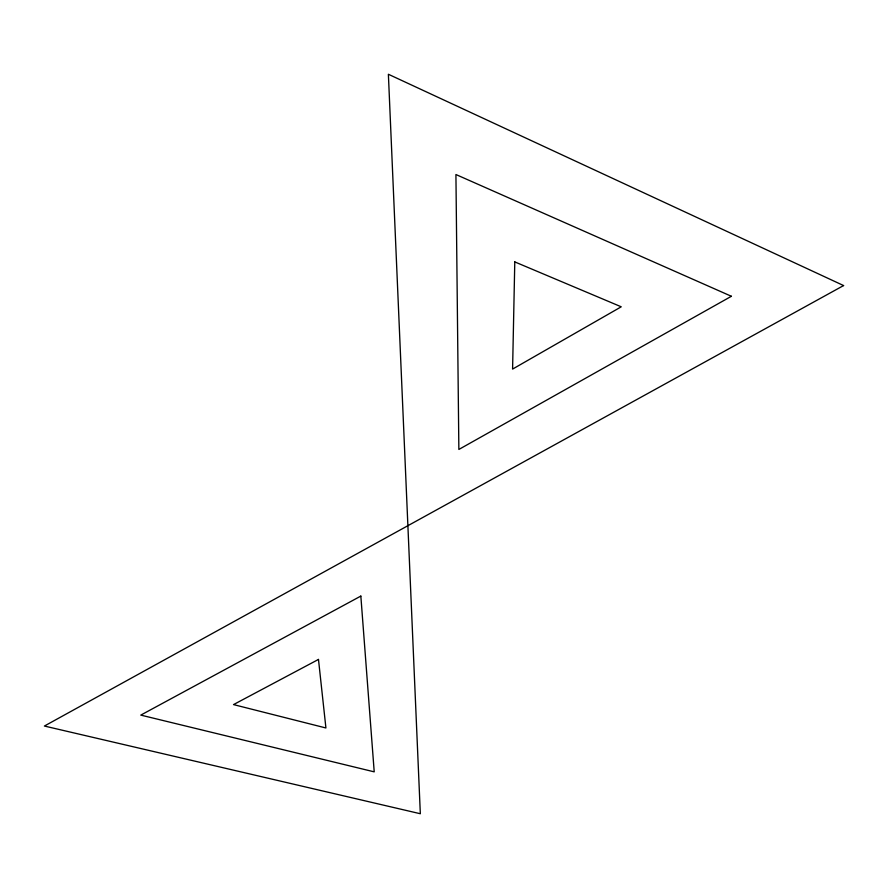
<?xml version="1.0" encoding="UTF-8"?>
<svg xmlns="http://www.w3.org/2000/svg" width="888" height="888" viewBox="0 0 888 888"><rect width="100%" height="100%" fill="white"/><g stroke="black" fill="none" stroke-linecap="round" stroke-linejoin="round"><path stroke-width="1.33" d="M514.785 261.904L512.587 369.086L621.245 306.804L514.785 261.904M731.401 296.281L458.863 449.45L455.921 174.525L731.401 296.281M843.6 285.559L44.4 726.04L420.335 813.741L388.378 74.259L843.6 285.559M360.839 596.081L140.792 715.106L374.214 771.85L360.839 596.081M318.481 659.429L233.522 704.595L325.918 727.971L318.481 659.429"/></g></svg>
